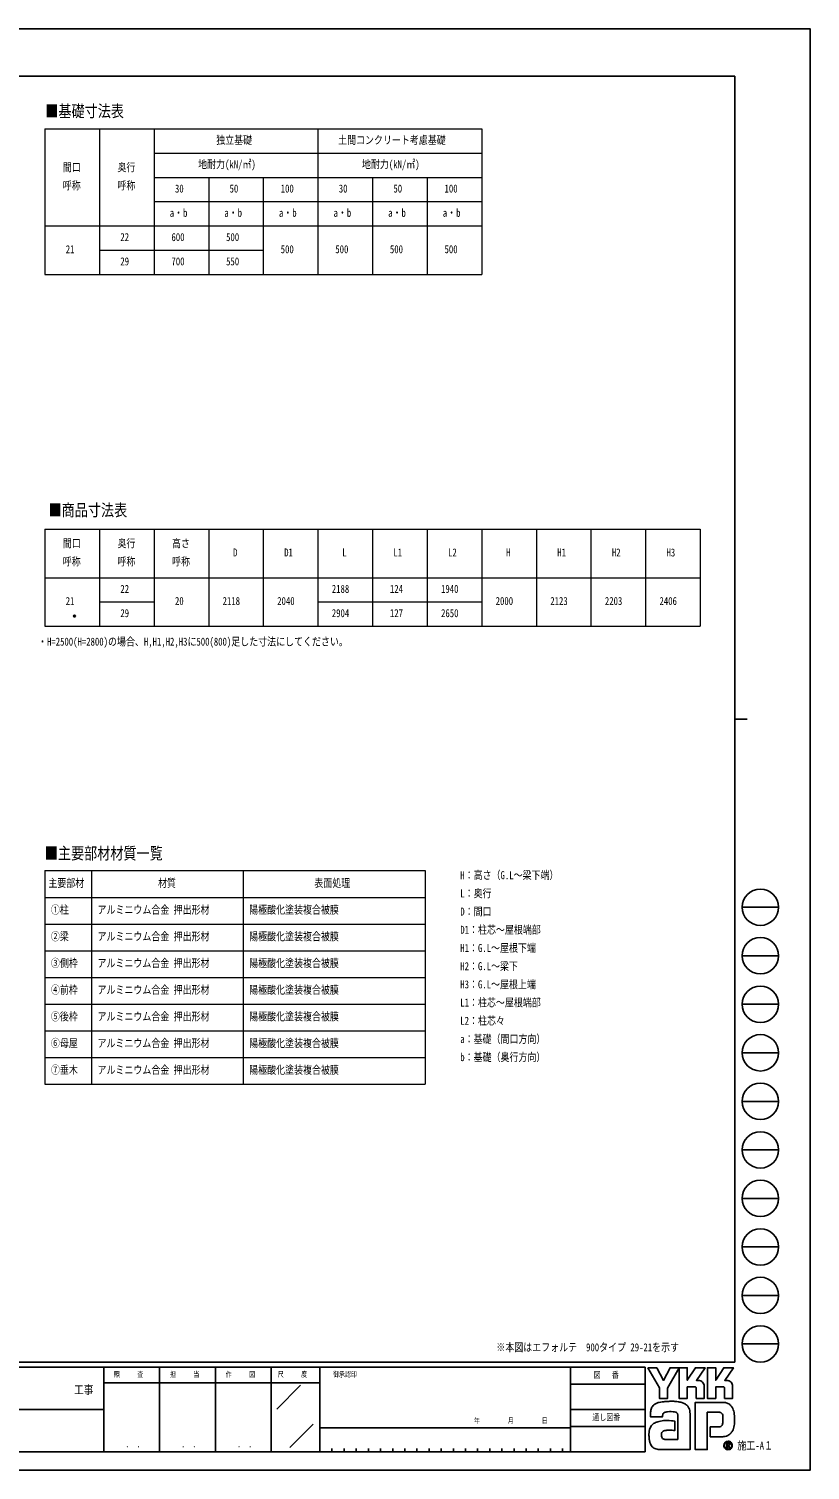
# Model space of a CAD drawing. Units: millimetres, scale not verified. Extents: x -8410 to 8410, y -5940 to 5940.
# Drawn here: x 1972 to 8410, y -5940 to 5940 of the extents above; entities that cross this region are included whole.
import ezdxf
from ezdxf.enums import TextEntityAlignment as Align

# ---------------------------------------------------------------- set-up
doc = ezdxf.new("R2010")
doc.units = ezdxf.units.MM
doc.header["$LTSCALE"] = 30
doc.header["$PDMODE"] = 32
doc.header["$PDSIZE"] = 15
doc.layers.add('0-1_TABLE1', color=7, linetype='Continuous', lineweight=18)
for name, color, linetype in [('0-2_USER1', 3, 'Continuous'), ('0-5_YKK_A1', 4, 'Continuous'), ('0-7_YKK_ZWAK', 7, 'Continuous')]:
    doc.layers.add(name, color=color, linetype=linetype)
doc.styles.add('ＭＳ ゴシック', font='')
doc.styles.get('ＭＳ ゴシック').set_extended_font_data('MS Gothic')

msp = doc.modelspace()

# ---------------------------------------------------------------- linework, layer by layer
at = {"layer": '0-1_TABLE1'}
for p, q in [((2103.92, 5115.72), (5703.92, 5115.72)), ((2103.92, 5115.72), (2103.92, 3915.72)), ((2553.92, 5115.72), (2553.92, 3915.72)), ((3003.92, 5115.72), (3003.92, 3915.72)), ((4353.92, 5115.72), (4353.92, 3915.72)), ((3003.92, 4915.72), (5703.92, 4915.72)), ((3003.92, 4715.72), (5703.92, 4715.72)), ((3903.92, 4715.72), (3903.92, 3915.72)), ((4803.92, 4715.72), (4803.92, 3915.72)), ((5253.92, 4715.72), (5253.92, 3915.72)), ((3003.92, 4515.72), (5703.92, 4515.72)), ((2103.92, 4315.72), (5703.92, 4315.72)), ((2553.92, 4115.72), (3903.92, 4115.72)), ((2103.92, 1816.18), (7503.92, 1816.18)), ((2103.92, 1816.18), (2103.92, 1016.18)), ((2553.92, 1816.18), (2553.92, 1016.18)), ((3003.92, 1816.18), (3003.92, 1016.18)), ((3453.92, 1816.18), (3453.92, 1016.18)), ((3903.92, 1816.18), (3903.92, 1016.18)), ((4353.92, 1816.18), (4353.92, 1016.18)), ((4803.92, 1816.18), (4803.92, 1016.18)), ((5253.92, 1816.18), (5253.92, 1016.18)), ((5703.92, 1816.18), (5703.92, 1016.18)), ((6153.92, 1816.18), (6153.92, 1016.18)), ((6603.92, 1816.18), (6603.92, 1016.18)), ((7053.92, 1816.18), (7053.92, 1016.18)), ((7503.92, 1816.18), (7503.92, 1016.18)), ((2103.92, 1416.18), (7503.92, 1416.18)), ((2553.92, 1216.18), (3003.92, 1216.18)), ((4353.92, 1216.18), (5703.92, 1216.18)), ((2103.92, 1016.18), (7503.92, 1016.18)), ((2103.92, -998.64), (5237.83, -998.64)), ((2103.92, -998.64), (2103.92, -2758.64)), ((2488.02, -998.64), (2488.02, -2758.64)), ((3737.83, -998.64), (3737.83, -2758.64)), ((5237.83, -998.64), (5237.83, -2758.64)), ((2103.92, -1218.64), (5237.83, -1218.64)), ((2103.92, -1438.64), (5237.83, -1438.64)), ((2103.92, -1658.64), (5237.83, -1658.64)), ((2103.92, -1878.64), (5237.83, -1878.64)), ((2103.92, -2098.64), (5237.83, -2098.64)), ((2103.92, -2318.64), (5237.83, -2318.64)), ((2103.92, -2538.64), (5237.83, -2538.64)), ((2103.92, -2758.64), (5237.83, -2758.64))]:
    msp.add_line(p, q, dxfattribs=at)
for points in [[(5703.92, 5115.72), (5703.92, 4715.72), (5703.92, 3915.72)], [(3453.92, 4715.72), (3453.92, 4115.72), (3453.92, 3915.72)], [(2103.92, 3915.72), (2553.92, 3915.72), (4353.92, 3915.72), (5703.92, 3915.72)]]:
    msp.add_lwpolyline(points, dxfattribs=at)
at = {"layer": '0-5_YKK_A1'}
msp.add_point((2348.47, 1100.01), dxfattribs=at)
at = {"layer": '0-7_YKK_ZWAK'}
for p, q in [((7790.04, 5550), (-7809.96, 5550)), ((7790.04, 5550), (7790.04, -5050)), ((7790.04, 250), (7890.04, 250)), ((7850.04, -1300), (8150.04, -1300)), ((7850.04, -1700), (8150.04, -1700)), ((7850.04, -2100), (8150.04, -2100)), ((7850.04, -2500), (8150.04, -2500)), ((7850.04, -2900), (8150.04, -2900)), ((7850.04, -3300), (8150.04, -3300)), ((7850.04, -3700), (8150.04, -3700)), ((7850.04, -4100), (8150.04, -4100)), ((7850.04, -4500), (8150.04, -4500)), ((7850.04, -4900), (8150.04, -4900)), ((7790.04, -5050), (-7809.96, -5050)), ((2590.04, -5090), (-9.96, -5090)), ((3050.04, -5090), (3050.04, -5790)), ((3510.04, -5090), (3510.04, -5790)), ((3970.04, -5090), (3970.04, -5790)), ((4370.04, -5090), (3970.04, -5090)), ((6435.04, -5090), (4370.04, -5090)), ((4370.04, -5090), (4370.04, -5790)), ((6435.04, -5090), (6435.04, -5790)), ((7050.04, -5090), (6435.04, -5090)), ((7050.04, -5090), (7050.04, -5790)), ((3970.04, -5220), (2590.04, -5220)), ((3970.04, -5220), (4370.04, -5220)), ((4014.21, -5436.58), (4210.07, -5240.72)), ((6435.04, -5230), (7050.04, -5230)), ((-9.96, -5440), (2590.04, -5440)), ((6435.04, -5440), (7050.04, -5440)), ((4121.34, -5751.98), (4313.78, -5559.54)), ((7050.04, -5580), (6435.04, -5580)), ((4370.04, -5590), (6435.04, -5590)), ((-9.96, -5790), (2590.04, -5790)), ((2590.04, -5790), (3970.04, -5790)), ((3970.04, -5790), (4370.04, -5790)), ((4370.04, -5790), (6435.04, -5790)), ((4470.04, -5760), (4470.04, -5790)), ((4570.04, -5760), (4570.04, -5790)), ((4670.04, -5760), (4670.04, -5790)), ((4770.04, -5760), (4770.04, -5790)), ((4870.04, -5760), (4870.04, -5790)), ((4970.04, -5760), (4970.04, -5790)), ((5070.04, -5760), (5070.04, -5790)), ((5170.04, -5760), (5170.04, -5790)), ((5270.04, -5760), (5270.04, -5790)), ((5370.04, -5760), (5370.04, -5790)), ((5470.04, -5760), (5470.04, -5790)), ((5570.04, -5760), (5570.04, -5790)), ((5670.04, -5760), (5670.04, -5790)), ((5770.04, -5760), (5770.04, -5790)), ((5870.04, -5760), (5870.04, -5790)), ((5970.04, -5760), (5970.04, -5790)), ((6070.04, -5760), (6070.04, -5790)), ((6170.04, -5760), (6170.04, -5790)), ((6270.04, -5760), (6270.04, -5790)), ((6370.04, -5760), (6370.04, -5790)), ((6435.04, -5790), (7050.04, -5790)), ((7733.35, -5767.96), (7733.35, -5767.96))]:
    msp.add_line(p, q, dxfattribs=at)
for points in [[(-8410, -5940), (8410, -5940), (8410, 5940), (-8410, 5940)], [(7072.04, -5096), (7145.66, -5096), (7200.94, -5200.2), (7256.08, -5096), (7329.75, -5096), (7235.34, -5263.98), (7235.34, -5348.27), (7168.19, -5348.27), (7168.19, -5261.71)]]:
    msp.add_lwpolyline(points, close=True, dxfattribs=at)
for points in [[(3970.04, -5090), (2590.04, -5090), (2590.04, -5790)], [(7461.09, -5253.22), (7397.54, -5253.22), (7397.54, -5348.19), (7329.83, -5348.19), (7329.83, -5096), (7397.54, -5096), (7397.54, -5199.17), (7464.14, -5096), (7543.68, -5096), (7472.32, -5200.42), (7474.85, -5200.42), (7477.64, -5200.42), (7480.51, -5200.42), (7483.26, -5200.42), (7485.73, -5200.42), (7487.72, -5200.42), (7489.05, -5200.42), (7489.53, -5200.42)], [(7695.02, -5253.22), (7631.54, -5253.22), (7631.54, -5348.27), (7563.79, -5348.27), (7563.79, -5096), (7631.54, -5096), (7631.54, -5199.17), (7698.06, -5096), (7777.61, -5096), (7706.25, -5200.42), (7708.8, -5200.42), (7711.61, -5200.42), (7714.47, -5200.42), (7717.23, -5200.42), (7719.68, -5200.42), (7721.66, -5200.42), (7722.98, -5200.42), (7723.46, -5200.42)], [(7509.01, -5204.43), (7517.1, -5209.04), (7523.95, -5215.07), (7529.45, -5222.24), (7533.51, -5230.3), (7536.02, -5238.99), (7536.88, -5248.07), (7536.88, -5348.44), (7470.82, -5348.44), (7470.82, -5262.82)], [(7742.96, -5204.43), (7751.07, -5209.04), (7757.95, -5215.07), (7763.48, -5222.24), (7767.56, -5230.3), (7770.09, -5238.99), (7770.96, -5248.07), (7770.96, -5348.27), (7704.75, -5348.27), (7704.75, -5262.82)], [(7209.59, -5464.62), (7204.95, -5467.24), (7201.32, -5470.44), (7198.58, -5474.17), (7196.58, -5478.39), (7195.21, -5483.06), (7194.32, -5488.14), (7193.78, -5493.58), (7193.46, -5499.33), (7093.49, -5499.58), (7093.78, -5485.91), (7094.34, -5470.54)], [(7415.42, -5438.33), (7418.25, -5449.8), (7419.86, -5462.09), (7420.37, -5475.17), (7420.37, -5770), (7179.1, -5770)], [(7247.89, -5531.05), (7266.81, -5532.3), (7281.69, -5533.97), (7291.42, -5535.53), (7294.91, -5536.47), (7294.91, -5612.95), (7283.84, -5611.78), (7271.71, -5611.12), (7259.29, -5610.87), (7247.37, -5610.9), (7236.74, -5611.12), (7228.17, -5611.42), (7222.45, -5611.68), (7220.37, -5611.78), (7211.72, -5613.36), (7204.27, -5615.84), (7198, -5619.22), (7192.93, -5623.54), (7189.05, -5628.79), (7186.37, -5635.01), (7184.87, -5642.2), (7184.57, -5650.38), (7185.52, -5659.38), (7187.44, -5666.81), (7190.19, -5672.83), (7193.65, -5677.58), (7197.72, -5681.19), (7202.27, -5683.81), (7207.17, -5685.58), (7212.32, -5686.65), (7318.52, -5686.65), (7318.52, -5490.15), (7318.56, -5486.25), (7318.35, -5482.44), (7317.85, -5478.77), (7317, -5475.29), (7315.72, -5472.05), (7313.97, -5469.09), (7311.67, -5466.48), (7308.78, -5464.25)], [(7308.78, -5464.25), (7302.55, -5461.8), (7292.59, -5459.73), (7279.88, -5458.2), (7265.41, -5457.39), (7250.17, -5457.45), (7235.13, -5458.57)], [(7657.74, -5463.01), (7562.39, -5463.01), (7562.39, -5770), (7462.46, -5770), (7462.46, -5381.58), (7694.7, -5381.58)], [(7757.43, -5409.02), (7763.94, -5417.25), (7768.83, -5425.22), (7772.23, -5432.43)], [(7749.13, -5641.94), (7739.9, -5649.11), (7730.29, -5654.75), (7720.37, -5658.96), (7710.2, -5661.84), (7699.87, -5663.49), (7689.44, -5664.02), (7586.72, -5664.02), (7586.72, -5583.33), (7644.64, -5583.33), (7655.32, -5583.18), (7664.71, -5582.27), (7672.77, -5579.9)], [(7691.65, -5521.99), (7691.53, -5509.26), (7690.92, -5497.8), (7689.48, -5487.72), (7686.87, -5479.19)], [(7749.21, -5725.19), (7749.16, -5724.02), (7749.02, -5722.89), (7748.77, -5721.81), (7748.44, -5720.78), (7748.01, -5719.8), (7747.48, -5718.88), (7746.87, -5718.02), (7746.16, -5717.22), (7745.23, -5716.41), (7744.21, -5715.69), (7743.08, -5715.08), (7741.86, -5714.58), (7740.56, -5714.19), (7739.17, -5713.91), (7737.7, -5713.74), (7736.16, -5713.69), (7721, -5713.69), (7721, -5758.28), (7725.58, -5758.28), (7725.58, -5718.23), (7736.16, -5718.23), (7737.25, -5718.27), (7738.27, -5718.38), (7739.24, -5718.55), (7740.13, -5718.8), (7740.94, -5719.11), (7741.69, -5719.49), (7742.35, -5719.94), (7742.93, -5720.44)], [(7744.72, -5725.19), (7744.44, -5727.34), (7743.67, -5729.03), (7742.52, -5730.31), (7741.09, -5731.25), (7739.49, -5731.89), (7737.81, -5732.28), (7736.16, -5732.48), (7734.66, -5732.53), (7730.69, -5732.53), (7732.69, -5735.94), (7745.79, -5758.43), (7751.03, -5758.43), (7738.4, -5736.78), (7739.58, -5736.55), (7740.71, -5736.25), (7741.78, -5735.89), (7742.79, -5735.46), (7743.74, -5734.98), (7744.62, -5734.43), (7745.43, -5733.82), (7746.16, -5733.15)]]:
    msp.add_lwpolyline(points, dxfattribs=at)
for centre in [(8000.04, -1300), (8000.04, -1700), (8000.04, -2100), (8000.04, -2500), (8000.04, -2900), (8000.04, -3300), (8000.04, -3700), (8000.04, -4100), (8000.04, -4500), (8000.04, -4900)]:
    msp.add_circle(centre, 150, dxfattribs=at)
for centre, radius, start, end in [((7489.63, -5250.38), 49.95, 78.26798, 90.11215), ((7490.35, -5246.74), 46.25, 66.19963, 78.22058), ((7723.56, -5250.47), 50.04, 78.27851, 90.10826), ((7724.25, -5246.96), 46.47, 66.2483, 78.23226), ((7461.45, -5262.59), 9.38, 358.57817, 92.1683), ((7695.42, -5262.54), 9.33, 358.29941, 92.43455), ((7275.61, -5480.92), 181.57, 171.55622, 176.72493), ((7214.08, -5471.73), 119.36, 163.48385, 171.57982), ((7183.21, -5462.58), 87.16, 152.2125, 163.4865), ((7169.87, -5455.68), 72.15, 138.03852, 152.12015), ((7169.86, -5456.02), 72.36, 122.60463, 137.83438), ((7179.43, -5471.49), 90.56, 108.37421, 122.42809), ((7194.59, -5525.38), 146.5, 100.93159, 107.35499), ((7244.11, -5765.63), 391.8, 97.86054, 101.37938), ((7267.36, -5927.16), 554.99, 94.90201, 97.9576), ((7235.98, -5527.26), 67.97, 102.4979, 112.84632), ((7268.94, -5940.09), 568, 91.6169, 94.94971), ((7249.13, -5583.99), 126.2, 96.37207, 102.75341), ((7266.74, -5848.12), 476.01, 87.51794, 91.66439), ((7272.92, -5715.55), 343.3, 81.92631, 87.59083), ((7291.17, -5590.46), 216.88, 73.67137, 82.05943), ((7318.25, -5499.84), 122.3, 60.60528, 73.9085), ((7329.34, -5477.73), 97.61, 52.17347, 59.90542), ((7339.25, -5464.9), 81.39, 43.55042, 52.14561), ((7344.71, -5459.62), 73.79, 34.48659, 43.50182), ((7344.75, -5459.5), 73.7, 25.58915, 34.43128), ((7338.19, -5462.58), 80.94, 17.43089, 25.54591), ((7658.28, -5512.02), 49.01, 77.94572, 90.63794), ((7662.54, -5492.03), 28.57, 60.20991, 77.92418), ((7690.91, -5488.43), 106.91, 78.73198, 87.96551), ((7694.04, -5472.4), 90.58, 69.03034, 78.69541), ((7696.97, -5464.6), 82.25, 59.39484, 68.9885), ((7698.32, -5462.23), 79.52, 50.3012, 59.3616), ((7697.83, -5462.79), 80.27, 42.05209, 50.28551), ((7658.18, -5485.62), 125.84, 14.76267, 25.00486), ((7581, -5506.66), 205.84, 7.9139, 14.95041), ((7169.86, -5625.34), 85.1, 142.04688, 153.80771), ((7166.95, -5623.26), 81.53, 130.60221, 141.94427), ((7171.75, -5629.03), 89.03, 120.60724, 130.53081), ((7181.23, -5645.15), 107.73, 112.58838, 120.58162), ((7193.99, -5675.8), 140.93, 106.61303, 112.59024), ((7214.05, -5743.23), 211.28, 99.87193, 106.59825), ((7225.29, -5806.54), 275.59, 94.78469, 99.91711), ((7230.76, -5869.54), 338.82, 90.80099, 94.81812), ((7231.59, -5916.45), 385.74, 87.57779, 90.82714), ((7663.44, -5558.86), 23.02, 293.91672, 314.09376), ((7665.3, -5486.84), 22.7, 39.8078, 59.75378), ((7660.3, -5556.09), 27.2, 314.78099, 333.92928), ((7661.42, -5489.81), 27.58, 22.65544, 39.38165), ((7640.1, -5546.28), 49.66, 334.00676, 347.34989), ((7584.99, -5533.52), 106.22, 347.14308, 355.40008), ((7464.41, -5523.15), 227.25, 355.2339, 0.29193), ((7538.3, -5529.59), 248.83, 347.15166, 352.97565), ((7503.91, -5517.87), 283.74, 2.54376, 8.01251), ((7472.34, -5521), 315.35, 352.8937, 357.82206), ((7459.73, -5520.19), 327.99, 357.76419, 2.60674), ((7276.27, -5646.97), 194.58, 174.55588, 182.47272), ((7384.99, -5645.26), 303.3, 181.90948, 187.89042), ((7217.96, -5641.39), 136.01, 164.97537, 174.56739), ((7257.39, -5663.21), 174.43, 187.80471, 196.36971), ((7184.91, -5632.58), 101.81, 153.89178, 164.94341), ((7733.4, -5736.38), 35.28, 90.09157, 179.92363), ((7733.4, -5736.31), 35.22, 44.93442, 90.08536), ((7682.46, -5566.77), 100.47, 311.57033, 318.66243), ((7670.83, -5556.57), 115.94, 318.67367, 325.29112), ((7700.72, -5578.85), 78.7, 326.23251, 339.61931), ((7626.81, -5550.23), 157.95, 339.22498, 347.31457), ((7190.01, -5683.12), 104.18, 196.3102, 208.20993), ((7160.67, -5698.73), 70.94, 208.29777, 223.35561), ((7154.05, -5704.55), 62.13, 223.64205, 239.63663), ((7159.54, -5694.56), 73.53, 239.8785, 253.65355), ((7169.6, -5660.02), 109.51, 253.69102, 263.74909), ((7178.12, -5584.19), 185.81, 263.68487, 270.30455), ((7733.19, -5736.42), 35.07, 179.86065, 225.14399), ((7733.05, -5736.47), 31.25, 179.75513, 225.29722), ((7733.18, -5736.27), 31.37, 134.8007, 180.12175), ((7733.36, -5736.42), 35.18, 224.94536, 269.98445), ((7733.27, -5736.09), 31.31, 89.86602, 135.149), ((7733.29, -5736.75), 31.21, 224.62822, 270.10973), ((7733.35, -5736.25), 35.36, 269.98802, 314.93777), ((7733.41, -5736.33), 31.55, 45.03108, 90.11509), ((7733.3, -5736.28), 31.68, 270.09072, 359.90926), ((7738.02, -5725.01), 6.71, 358.3894, 42.86139), ((7738.15, -5725.51), 11.07, 316.37674, 1.6565), ((7733.43, -5736.34), 31.54, 0.00643, 45.07115), ((7733.68, -5736.2), 34.94, 359.78949, 45.13288), ((7733.59, -5736.48), 35.03, 314.92572, 0.23508)]:
    msp.add_arc(centre, radius, start, end, dxfattribs=at)

# ---------------------------------------------------------------- texts
at = {"layer": '0-1_TABLE1', "style": 'ＭＳ ゴシック', "width": 0.8}
for s, p in [('独立基礎', (3515.72, 4970.72)), ('土間コンクリート考慮基礎', (4520.12, 4970.72)), ('間口', (2252.12, 4745.72)), ('奥行', (2702.12, 4745.72)), ('地耐力(kN/㎡)', (3366.92, 4770.72)), ('地耐力(kN/㎡)', (4716.92, 4770.72)), ('呼称', (2252.12, 4595.72)), ('呼称', (2702.12, 4595.72)), ('30', (3176.12, 4570.72)), ('50', (3626.12, 4570.72)), ('100', (4047.32, 4570.72)), ('30', (4526.12, 4570.72)), ('50', (4976.12, 4570.72)), ('100', (5397.32, 4570.72)), ('a・b', (3132.92, 4370.72)), ('a・b', (3582.92, 4370.72)), ('a・b', (4032.92, 4370.72)), ('a・b', (4482.92, 4370.72)), ('a・b', (4932.92, 4370.72)), ('a・b', (5382.92, 4370.72)), ('22', (2726.12, 4170.72)), ('600', (3147.32, 4170.72)), ('500', (3597.32, 4170.72)), ('21', (2276.12, 4070.72)), ('29', (2726.12, 3970.72)), ('700', (3147.32, 3970.72)), ('550', (3597.32, 3970.72)), ('500', (4047.32, 4070.72)), ('500', (4497.32, 4070.72)), ('500', (4947.32, 4070.72)), ('500', (5397.32, 4070.72)), ('間口', (2252.12, 1646.18)), ('奥行', (2702.12, 1646.18)), ('高さ', (3152.12, 1646.18)), ('呼称', (2252.12, 1496.18)), ('呼称', (2702.12, 1496.18)), ('呼称', (3152.12, 1496.18)), ('D', (3654.92, 1571.18)), ('D1', (4076.12, 1571.18)), ('L', (4554.92, 1571.18)), ('L1', (4976.12, 1571.18)), ('L2', (5426.12, 1571.18)), ('H', (5904.92, 1571.18)), ('H1', (6326.12, 1571.18)), ('H2', (6776.12, 1571.18)), ('H3', (7226.12, 1571.18)), ('22', (2726.12, 1271.18)), ('2188', (4468.52, 1271.18)), ('124', (4947.32, 1271.18)), ('1940', (5368.52, 1271.18)), ('21', (2276.12, 1171.18)), ('20', (3176.12, 1171.18)), ('2118', (3568.52, 1171.18)), ('2040', (4018.52, 1171.18)), ('2000', (5818.52, 1171.18)), ('2123', (6268.52, 1171.18)), ('2203', (6718.52, 1171.18)), ('2406', (7168.52, 1171.18)), ('29', (2726.12, 1071.18)), ('2904', (4468.52, 1071.18)), ('127', (4947.32, 1071.18)), ('2650', (5368.52, 1071.18)), ('主要部材', (2132.77, -1153.64)), ('材質', (3036.12, -1153.64)), ('表面処理', (4324.63, -1153.64)), ('①柱', (2153.92, -1373.64)), ('アルミニウム合金 押出形材', (2538.02, -1373.64)), ('陽極酸化塗装複合被膜', (3787.83, -1373.64)), ('②梁', (2153.92, -1593.64)), ('アルミニウム合金 押出形材', (2538.02, -1593.64)), ('陽極酸化塗装複合被膜', (3787.83, -1593.64)), ('③側枠', (2153.92, -1813.64)), ('アルミニウム合金 押出形材', (2538.02, -1813.64)), ('陽極酸化塗装複合被膜', (3787.83, -1813.64)), ('④前枠', (2153.92, -2033.64)), ('アルミニウム合金 押出形材', (2538.02, -2033.64)), ('陽極酸化塗装複合被膜', (3787.83, -2033.64)), ('⑤後枠', (2153.92, -2253.64)), ('アルミニウム合金 押出形材', (2538.02, -2253.64)), ('陽極酸化塗装複合被膜', (3787.83, -2253.64)), ('⑥母屋', (2153.92, -2473.64)), ('アルミニウム合金 押出形材', (2538.02, -2473.64)), ('陽極酸化塗装複合被膜', (3787.83, -2473.64)), ('⑦垂木', (2153.92, -2693.64)), ('アルミニウム合金 押出形材', (2538.02, -2693.64)), ('陽極酸化塗装複合被膜', (3787.83, -2693.64))]:
    msp.add_text(s, height=65.98, dxfattribs=at).set_placement(p, align=Align.BOTTOM_LEFT)
at = {"layer": '0-2_USER1', "style": 'ＭＳ ゴシック', "width": 0.8}
for s, height, p in [('■基礎寸法表', 98.97, (2107.71, 5183.42)), ('■商品寸法表', 98.97, (2134.29, 1894.06)), ('・H=2500(H=2800)の場合、H,H1,H2,H3に500(800)足した寸法にしてください。', 65.98, (2047.77, 836.41)), ('■主要部材材質一覧', 98.97, (2103.51, -934.43)), ('H：高さ（G.L～梁下端）', 65.98, (5527.16, -1088.64)), ('L：奥行', 65.98, (5527.16, -1238.64)), ('D：間口', 65.98, (5527.16, -1388.64)), ('D1：柱芯～屋根端部', 65.98, (5527.16, -1538.64)), ('H1：G.L～屋根下端', 65.98, (5527.16, -1688.64)), ('H2：G.L～梁下', 65.98, (5527.16, -1838.64)), ('H3：G.L～屋根上端', 65.98, (5527.16, -1988.64)), ('L1：柱芯～屋根端部', 65.98, (5527.16, -2138.64)), ('L2：柱芯々', 65.98, (5527.16, -2288.64)), ('a：基礎（間口方向）', 65.98, (5527.16, -2438.64)), ('b：基礎（奥行方向）', 65.98, (5527.16, -2588.64)), ('※本図はエフォルテ\u3000900タイプ 29-21を示す', 65.98, (5824.41, -4980.11))]:
    msp.add_text(s, height=height, dxfattribs=at).set_placement(p, align=Align.BOTTOM_LEFT)
at = {"layer": '0-7_YKK_ZWAK', "style": 'ＭＳ ゴシック', "width": 0.8}
for s, height, p in [('照     査', 43.99, (2672.84, -5185)), ('担     当', 43.99, (3134.44, -5185)), ('作     図', 43.99, (3594.44, -5185)), ('尺     度', 43.99, (4022.84, -5185)), ('御承認印', 43.99, (4478.28, -5185)), ('図\u3000 番', 51.32, (6626.81, -5195)), ('工事', 73.31, (2344.67, -5334.93)), ('年        月        日', 43.99, (5639.81, -5566.43)), ('通し図番', 51.32, (6615.61, -5545)), ('施工-A１', 65.98, (7810.04, -5790)), ('． ．', 51.83, (2770, -5768.7)), ('． ．', 51.83, (3230, -5768.7)), ('． ．', 51.83, (3690, -5768.7))]:
    msp.add_text(s, height=height, dxfattribs=at).set_placement(p, align=Align.BOTTOM_LEFT)

doc.saveas('drawing.dxf')
